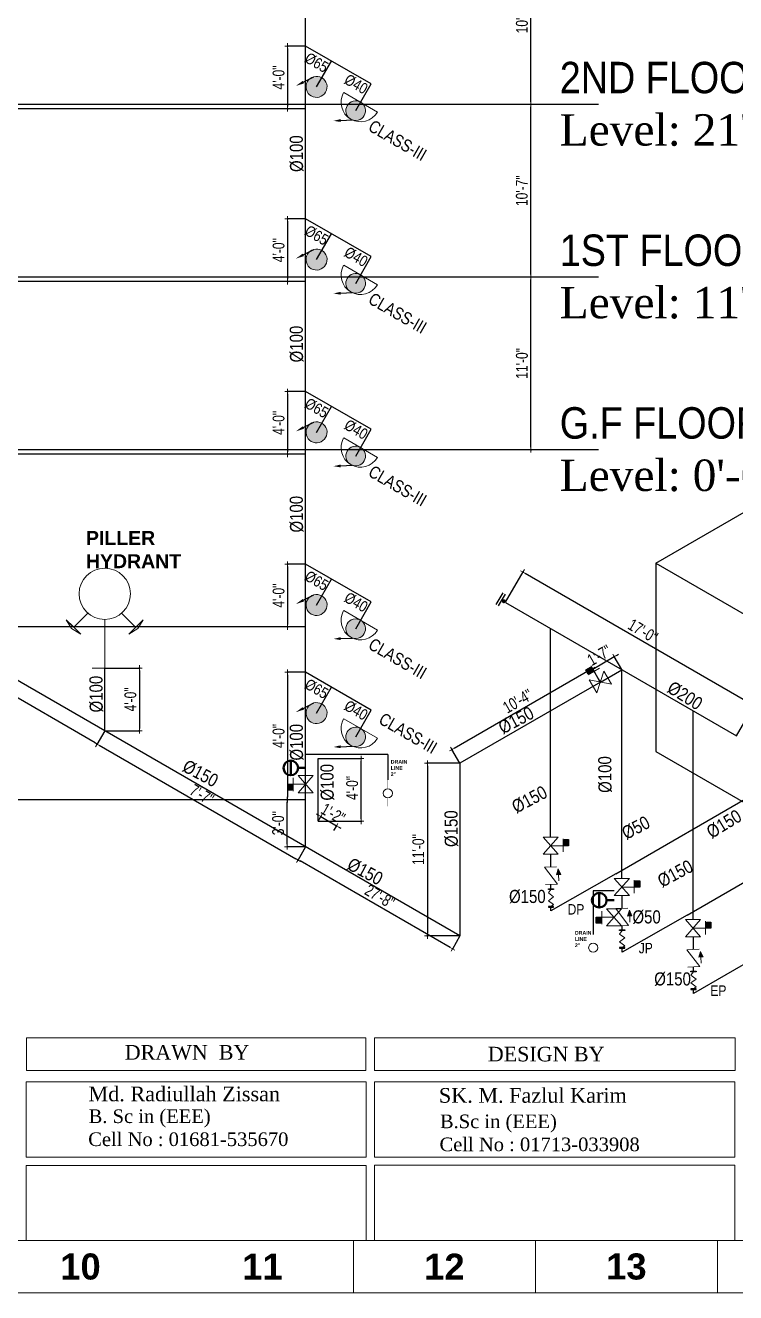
# Model space of a CAD drawing. Header units: inches. Extents: x -98933 to 1585249, y -3352739 to 192771.
# Drawn here: x 45654 to 46198, y 49108 to 50076 of the extents above; entities that cross this region are included whole.
import ezdxf

# ---------------------------------------------------------------- set-up
doc = ezdxf.new("R2010")
doc.units = ezdxf.units.IN
doc.header["$MEASUREMENT"] = 0
doc.header["$PDMODE"] = 35
doc.linetypes.add('CONTINOUS', pattern=[0])
doc.layers.get('0').update_dxf_attribs({"lineweight": 0})
doc.layers.get('Defpoints').update_dxf_attribs({"lineweight": 0})
for name, color, linetype, lineweight in [('DIM', 7, 'Continuous', 0), ('DIM 01', 250, 'Continuous', 9), ('DIMENTION', 56, 'Continuous', 9), ('F-HYDRANT-40', 1, 'Continuous', 9), ('FF-VALVES', 170, 'Continuous', 18), ('FPS- Flexible Joint', 1, 'Continuous', 25), ('FPS- Pillar Hydrant', 1, 'Continuous', 25), ('Hydrant Pipe', 1, 'Continuous', 25), ('Inline', 7, 'Continuous', 0), ('Outline', 7, 'Continuous', 0), ('PIPE', 4, 'Continuous', 0), ('Pipe 100 mm', 1, 'Continuous', 25), ('Pipe 150 mm', 1, 'Continuous', 25), ('pipe line', 1, 'Continuous', 25), ('Scale', 7, 'Continuous', 0), ('Scale_Text', 7, 'Continuous', 0), ('SYMBOL HYDRANT', 251, 'Continuous', 0), ('Text', 7, 'Continuous', 0), ('TEXT_TITLEBOX', 7, 'Continuous', 13), ('Titelblk', 7, 'Continuous', 25), ('TITLE', 7, 'Continuous', 20), ('TXT', 7, 'Continuous', 0)]:
    doc.layers.add(name, color=color, linetype=linetype, lineweight=lineweight)
doc.styles.add('ltcnbt', font='swisscl.ttf')
doc.styles.add('MON-01', font='ARIALN.TTF')
doc.styles.add('SHT-TEXT-1', font='times.ttf', dxfattribs={"height": 12})
doc.styles.get("Standard").update_dxf_attribs({"font": 'arialbd.ttf', "height": 24})
doc.styles.add('TX 5', font='ARIALN.TTF')
doc.styles.add('ZIA', font='ARIALN.TTF', dxfattribs={"width": 1.05, "height": 10})
doc.dimstyles.new('3_16', dxfattribs={"dimscale": 0.75, "dimtxt": 20, "dimasz": 2.5, "dimexe": 0.18, "dimexo": 0.0625, "dimgap": 0.125, "dimtad": 0, "dimdec": 0, "dimzin": 3, "dimdsep": 46, "dimlunit": 4, "dimtxsty": 'ltcnbt', "dimblk": 'D', "dimcen": 3, "dimclrt": 7, "dimadec": 0, "dimazin": 0, "dimtfac": 16, "dimtdec": 0, "dimtix": 1, "dimtmove": 0, "dimatfit": 3, "dimfxl": 1, "dimtvp": 0.75, "dimtolj": 1, "dimtzin": 0, "dimarcsym": 0})

# ---------------------------------------------------------------- blocks, each defined once
blk = doc.blocks.new('A$C65C778A0')
h = blk.add_hatch(color=256)
h.dxf.hatch_style = 1
h.paths.add_polyline_path([(29, 190), (0, 119), (56, 119)])
at = {"ltscale": 2}
for p, q in [((48, 220), (200, 220)), ((200, 220), (48, 0)), ((200, 0), (48, 0))]:
    blk.add_line(p, q, dxfattribs=at)
blk.add_line((29, 42), (29, 119))
blk.add_lwpolyline([(29, 190), (56, 119), (0, 119), (29, 190)])
blk = doc.blocks.new('FPS- Flexible Joint')
at = {"layer": 'FPS- Flexible Joint', "color": 1}
for points in [[(-4344.8, -11808.4), (-4344.8, -11801.7), (-4345.6, -11801.7), (-4345.6, -11808.4)], [(-4323.2, -11808.4), (-4323.2, -11801.7), (-4322.4, -11801.7), (-4322.4, -11808.4)]]:
    blk.add_lwpolyline(points, close=True, dxfattribs=at)
at = {"layer": 'FPS- Flexible Joint', "color": 1, "lineweight": 5}
blk.add_lwpolyline([(-4344.8, -11805), (-4342.3, -11808.4), (-4337.4, -11801.7), (-4332.5, -11808.4), (-4327.6, -11801.7), (-4323.2, -11805)], dxfattribs=at)
blk = doc.blocks.new('A$C47DA282D')
at = {"lineweight": -2}
h = blk.add_hatch(color=5, dxfattribs=at)
h.dxf.hatch_style = 1
h.paths.add_polyline_path([(205, 118), (169, 118), (169, 69), (205, 69)])
at = {"color": 1, "lineweight": 20, "ltscale": 2}
for p, q in [((0, 138), (122, 138)), ((122, 0), (0, 138)), ((0, 0), (122, 138)), ((161, 19), (161, 125)), ((61, 69), (205, 69)), ((122, 0), (0, 0))]:
    blk.add_line(p, q, dxfattribs=at)
at = {"lineweight": -2}
blk.add_lwpolyline([(205, 69), (169, 69), (169, 118), (205, 118)], close=True, dxfattribs=at)
blk = doc.blocks.new('D')
at = {"layer": 'DIM'}
for q in [(-1.125, 0), (0, 1.125), (1.125, 0), (0, -1.125)]:
    blk.add_line((0, 0), q, dxfattribs=at)
at = {"layer": 'DIM', "color": 6, "const_width": 0.375}
blk.add_lwpolyline([(-0.1875, 0, 1), (0.1875, 0, 1)], format="xyb", close=True, dxfattribs=at)
blk = doc.blocks.new('*D309')
at = {"layer": 'Defpoints', "color": 0, "transparency": 16777216}
for p in [(45986.74, 49512.29, 0), (45961.85, 49380.29), (45986.74, 49380.29, 0)]:
    blk.add_point(p, dxfattribs=at)
at = {"layer": 'DIM 01', "color": 0, "lineweight": -2, "transparency": 16777216}
for p, q in [((45986.7, 49512.29), (45961.72, 49512.29)), ((45961.85, 49510.41), (45961.85, 49382.16)), ((45986.7, 49380.29), (45961.72, 49380.29))]:
    blk.add_line(p, q, dxfattribs=at)
at = {"layer": 'DIM 01', "color": 0, "lineweight": -2, "transparency": 16777216, "xscale": 1.875, "yscale": 1.875, "zscale": 1.875}
for p, rotation in [((45961.85, 49512.29), 90), ((45961.85, 49380.29), 270)]:
    blk.add_blockref('D', p, dxfattribs=dict(at, rotation=rotation))
at = {"layer": 'DIM 01', "color": 7, "lineweight": -2, "transparency": 16777216, "insert": (45954.94, 49446.29), "char_height": 9, "attachment_point": 5, "rotation": 90, "style": 'ltcnbt'}
blk.add_mtext('\\A1;11\'-0"', dxfattribs=at)
blk = doc.blocks.new('*D310')
at = {"layer": 'Defpoints', "color": 0, "transparency": 16777216}
for p in [(46021.55, 49635.22, 0), (46211.59, 49556.36), (46198.2, 49533.18, 0)]:
    blk.add_point(p, dxfattribs=at)
at = {"layer": 'DIM 01', "color": 0, "lineweight": -2, "transparency": 16777216}
for p, q in [((46021.58, 49635.26), (46035.01, 49658.52)), ((46036.57, 49657.47), (46209.97, 49557.3)), ((46198.22, 49533.22), (46211.66, 49556.48))]:
    blk.add_line(p, q, dxfattribs=at)
at = {"layer": 'DIM 01', "color": 0, "lineweight": -2, "transparency": 16777216, "xscale": 1.875, "yscale": 1.875, "zscale": 1.875}
for p, rotation in [((46034.95, 49658.4), 149.9858339385911), ((46211.59, 49556.36), 329.985833938591)]:
    blk.add_blockref('D', p, dxfattribs=dict(at, rotation=rotation))
at = {"layer": 'DIM 01', "color": 7, "lineweight": -2, "transparency": 16777216, "insert": (46126.73, 49613.37), "char_height": 9, "attachment_point": 5, "rotation": 329.98583, "style": 'ltcnbt'}
blk.add_mtext('\\A1;17\'-0"', dxfattribs=at)
blk = doc.blocks.new('*D311')
at = {"layer": 'Defpoints', "color": 0, "transparency": 16777216}
for p in [(46088.08, 49584.77), (46094.13, 49574.29, 0), (45986.74, 49512.29, 0)]:
    blk.add_point(p, dxfattribs=at)
at = {"layer": 'DIM 01', "color": 0, "lineweight": -2, "transparency": 16777216}
for p, q in [((45982.31, 49523.71), (46086.45, 49583.83)), ((46094.11, 49574.33), (46088.01, 49584.89)), ((45986.72, 49512.33), (45980.62, 49522.89))]:
    blk.add_line(p, q, dxfattribs=at)
at = {"layer": 'DIM 01', "color": 0, "lineweight": -2, "transparency": 16777216, "xscale": 1.875, "yscale": 1.875, "zscale": 1.875}
for p, rotation in [((46088.08, 49584.77), 30.00000000001355), ((45980.69, 49522.77), 210.0000000000136)]:
    blk.add_blockref('D', p, dxfattribs=dict(at, rotation=rotation))
at = {"layer": 'DIM 01', "color": 7, "lineweight": -2, "transparency": 16777216, "insert": (46030.93, 49559.76), "char_height": 9, "attachment_point": 5, "rotation": 30, "style": 'ltcnbt'}
blk.add_mtext('\\A1;10\'-4"', dxfattribs=at)
blk = doc.blocks.new('*D312')
at = {"layer": 'Defpoints', "color": 0, "transparency": 16777216}
for p in [(46104.82, 49593.73), (46110.57, 49583.78, 0), (46094.13, 49574.29, 0)]:
    blk.add_point(p, dxfattribs=at)
at = {"layer": 'DIM 01', "color": 0, "lineweight": -2, "transparency": 16777216}
for p, q in [((46106.45, 49594.67), (46108.07, 49595.61)), ((46088.38, 49584.24), (46104.82, 49593.73)), ((46110.55, 49583.82), (46104.76, 49593.85)), ((46086.76, 49583.3), (46085.14, 49582.37)), ((46094.11, 49574.33), (46088.32, 49584.36))]:
    blk.add_line(p, q, dxfattribs=at)
at = {"layer": 'DIM 01', "color": 0, "lineweight": -2, "transparency": 16777216, "xscale": 1.875, "yscale": 1.875, "zscale": 1.875}
for p, rotation in [((46104.82, 49593.73), 209.999999999914), ((46088.38, 49584.24), 29.99999999991405)]:
    blk.add_blockref('D', p, dxfattribs=dict(at, rotation=rotation))
at = {"layer": 'DIM 01', "color": 7, "lineweight": -2, "transparency": 16777216, "insert": (46093.23, 49594.83), "char_height": 9, "attachment_point": 5, "rotation": 30, "style": 'ltcnbt'}
blk.add_mtext('\\A1;1\'-7"', dxfattribs=at)
blk = doc.blocks.new('ball.v')
at = {"color": 7, "linetype": 'ByBlock', "lineweight": 13, "const_width": 1}
for points in [[(386990, 646713), (386687, 646713)], [(386990, 646537), (386990, 646888)], [(387146, 646537), (387146, 646995), (387395, 646995)], [(387302, 646537), (387302, 646888)], [(387302, 646713), (387601, 646713)]]:
    blk.add_lwpolyline(points, dxfattribs=at)
at = {"color": 7, "linetype": 'CONTINOUS'}
blk.add_circle((387146, 646713), 156, dxfattribs=at)
blk = doc.blocks.new('sswy')
at = {"color": 1, "lineweight": 50}
for p, q in [((-252715.6, 148513.7), (-252753.9, 148513.7)), ((-252678.3, 148551), (-252678.3, 148476.4))]:
    blk.add_line(p, q, dxfattribs=at)
blk.add_circle((-252678.3, 148513.7), 37.3, dxfattribs=at)
blk = doc.blocks.new('PAGE')
at = {"layer": 'Inline', "color": 252, "lineweight": 15}
blk.add_lwpolyline([(178051640.63, 22656441.11), (178051640.63, 22657235.79), (178050505.36, 22657235.79), (178050505.36, 22656441.11)], close=True, dxfattribs=at)
at = {"layer": 'Outline', "color": 252, "lineweight": 15}
blk.add_line((178050483.42, 22656424.24), (178051662.57, 22656424.24), dxfattribs=at)
at = {"layer": 'Scale', "color": 252, "lineweight": 9}
for p, q in [((178051131.99, 22656424.24), (178051131.99, 22656441.11)), ((178051190.99, 22656424.24), (178051190.99, 22656441.11)), ((178051249.99, 22656424.24), (178051249.99, 22656441.11))]:
    blk.add_line(p, q, dxfattribs=at)
at = {"layer": 'Scale_Text', "color": 252, "lineweight": 13, "char_height": 8.435, "width": 2.5102, "attachment_point": 5}
for s, insert in [('10', (178051043.5, 22656432.67)), ('11', (178051102.49, 22656432.67)), ('12', (178051161.49, 22656432.67)), ('13', (178051220.49, 22656432.67))]:
    blk.add_mtext(s, dxfattribs=dict(at, insert=insert))
blk = doc.blocks.new('Title')
at = {"layer": 'Titelblk', "color": 3, "linetype": 'Continuous', "lineweight": 0, "xscale": 3.014611567961765, "yscale": 3.014611567959946, "zscale": 3.014611567966516}
blk.add_blockref('PAGE', (-536855255.8, -68388224), dxfattribs=at)
blk = doc.blocks.new('*D789')
at = {"layer": 'Defpoints', "color": 0, "transparency": 16777216}
for p in [(45878.3, 49515.92, 0), (45911.27, 49515.92), (45878.3, 49467.92, 0)]:
    blk.add_point(p, dxfattribs=at)
at = {"layer": 'DIM 01', "color": 0, "lineweight": -2, "transparency": 16777216}
for p, q in [((45878.35, 49515.92), (45911.41, 49515.92)), ((45911.27, 49469.8), (45911.27, 49514.05)), ((45878.35, 49467.92), (45911.41, 49467.92))]:
    blk.add_line(p, q, dxfattribs=at)
at = {"layer": 'DIM 01', "color": 0, "lineweight": -2, "transparency": 16777216, "xscale": 1.875, "yscale": 1.875, "zscale": 1.875}
for p, rotation in [((45911.27, 49515.92), 90), ((45911.27, 49467.92), 270)]:
    blk.add_blockref('D', p, dxfattribs=dict(at, rotation=rotation))
at = {"layer": 'DIM 01', "color": 7, "lineweight": -2, "transparency": 16777216, "insert": (45904.36, 49493.36), "char_height": 9, "attachment_point": 5, "rotation": 90, "style": 'ltcnbt'}
blk.add_mtext('\\A1;4\'-0"', dxfattribs=at)
blk = doc.blocks.new('*D790')
at = {"layer": 'Defpoints', "color": 0, "transparency": 16777216}
for p in [(45878.3, 49467.92, 0), (45890.42, 49460.92, 0), (45892.45, 49464.44)]:
    blk.add_point(p, dxfattribs=at)
at = {"layer": 'DIM 01', "color": 0, "lineweight": -2, "transparency": 16777216}
for p, q in [((45878.7, 49472.37), (45877.08, 49473.31)), ((45878.32, 49467.97), (45880.39, 49471.55)), ((45880.33, 49471.44), (45892.45, 49464.44)), ((45890.45, 49460.97), (45892.52, 49464.55)), ((45894.08, 49463.5), (45895.7, 49462.56))]:
    blk.add_line(p, q, dxfattribs=at)
at = {"layer": 'DIM 01', "color": 0, "lineweight": -2, "transparency": 16777216, "xscale": 1.875, "yscale": 1.875, "zscale": 1.875}
for p, rotation in [((45880.33, 49471.44), 329.9999999999972), ((45892.45, 49464.44), 149.9999999999971)]:
    blk.add_blockref('D', p, dxfattribs=dict(at, rotation=rotation))
at = {"layer": 'DIM 01', "color": 7, "lineweight": -2, "transparency": 16777216, "insert": (45889.78, 49473.8), "char_height": 9, "attachment_point": 5, "rotation": 330, "style": 'ltcnbt'}
blk.add_mtext('\\A1;1\'-2"', dxfattribs=at)
blk = doc.blocks.new('*D791')
at = {"layer": 'Defpoints', "color": 0, "transparency": 16777216}
for p in [(45854.68, 49484.42), (45868.77, 49484.42, 0), (45868.77, 49448.42, 0)]:
    blk.add_point(p, dxfattribs=at)
at = {"layer": 'DIM 01', "color": 0, "lineweight": -2, "transparency": 16777216}
for p, q in [((45868.73, 49484.42), (45854.55, 49484.42)), ((45854.68, 49450.3), (45854.68, 49482.55)), ((45868.73, 49448.42), (45854.55, 49448.42))]:
    blk.add_line(p, q, dxfattribs=at)
at = {"layer": 'DIM 01', "color": 0, "lineweight": -2, "transparency": 16777216, "xscale": 1.875, "yscale": 1.875, "zscale": 1.875}
for p, rotation in [((45854.68, 49484.42), 90), ((45854.68, 49448.42), 270)]:
    blk.add_blockref('D', p, dxfattribs=dict(at, rotation=rotation))
at = {"layer": 'DIM 01', "color": 7, "lineweight": -2, "transparency": 16777216, "insert": (45847.76, 49466.42), "char_height": 9, "attachment_point": 5, "rotation": 90, "style": 'ltcnbt'}
blk.add_mtext('\\A1;3\'-0"', dxfattribs=at)
blk = doc.blocks.new('1')
at = {"layer": 'pipe line'}
h = blk.add_hatch(color=256, dxfattribs=at)
edge = h.paths.add_edge_path()
edge.add_ellipse((20904, 9121.3), major_axis=(7.71, 7.71), ratio=1, start_angle=225, end_angle=405, ccw=False)
edge.add_ellipse((20904, 9121.3), major_axis=(7.71, 7.71), ratio=1, start_angle=45, end_angle=225, ccw=False)
at = {"layer": 'Hydrant Pipe', "lineweight": 5}
blk.add_ellipse((20904, 9121.3), major_axis=(-7.71, 7.71), ratio=1, start_param=2.356194490192165, end_param=8.63937979737175, dxfattribs=at)
at = {"layer": 'pipe line'}
blk.add_line((20889.7, 9118.7), (20896.3, 9129), dxfattribs=at)
blk.add_solid([(20888.5, 9119.5), (20884.9, 9111.4), (20890.9, 9117.9)], dxfattribs=at)
blk = doc.blocks.new('2')
h = blk.add_hatch(color=1)
edge = h.paths.add_edge_path()
edge.add_ellipse((20874.5, 9118.5), major_axis=(7.2, 7.2), ratio=1, start_angle=45.0189, end_angle=225.0189, ccw=False)
edge.add_ellipse((20874.5, 9118.5), major_axis=(7.2, 7.2), ratio=1, start_angle=225.0189, end_angle=405.0189, ccw=False)
at = {"color": 1}
blk.add_ellipse((20874.5, 9118.5), major_axis=(-7.2, 7.2), ratio=1, start_param=2.356194490192194, end_param=8.63937979737178, dxfattribs=at)
at = {"layer": 'Hydrant Pipe', "lineweight": 5}
blk.add_line((20884.5, 9138.7), (20884.5, 9098.3), dxfattribs=at)
blk.add_ellipse((20884.5, 9118.5), major_axis=(-14.3, 14.3), ratio=1, start_param=-0.785067, end_param=2.356525, dxfattribs=at)
at = {"layer": 'pipe line'}
blk.add_line((20857.8, 9110.1), (20864.5, 9120.4), dxfattribs=at)
blk.add_solid([(20856.5, 9110.8), (20853.9, 9103.9), (20859.2, 9109.5)], dxfattribs=at)
blk = doc.blocks.new('SS')
at = {"layer": 'PIPE', "lineweight": -2}
for points in [[(-42579.74, 19893.38), (-42579.74, 19904.15)], [(-42563.29, 19893.05), (-42563.29, 19904.15)]]:
    blk.add_lwpolyline(points, dxfattribs=at)
at = {"layer": 'Pipe 150 mm', "lineweight": -2, "ltscale": 100000}
blk.add_line((-42563.29, 19904.15), (-42590.47, 19904.15), dxfattribs=at)
at = {"layer": 'PIPE', "color": 8, "lineweight": -2, "xscale": 0.3465627753612353, "yscale": 0.3465627753757872, "zscale": 0.3465627753702641}
blk.add_blockref('1', (-49824.3, 16732.3), dxfattribs=at)
at = {"layer": 'PIPE', "color": 8, "lineweight": -2, "xscale": -0.3465627753757872, "yscale": 0.3465627753757872, "zscale": 0.3465627753702641, "rotation": 270}
blk.add_blockref('2', (-45723.41, 12658.73), dxfattribs=at)
at = {"layer": 'TXT', "color": 7, "lineweight": -2, "style": 'MON-01'}
for s, height, p in [('%%C65', 3.93, (-42588.35, 19899.06)), ('%%C40', 3.93, (-42572.19, 19899.46)), ('CLASS-III', 4.462, (-42556.23, 19889.11))]:
    blk.add_text(s, height=height, dxfattribs=at).set_placement(p)
blk = doc.blocks.new('*D799')
at = {"layer": 'Defpoints', "color": 0, "transparency": 16777216}
for p in [(45868.77, 50060.42, 0), (45855.01, 50012.42), (45868.77, 50012.42, 0)]:
    blk.add_point(p, dxfattribs=at)
at = {"layer": 'DIM 01', "color": 0, "lineweight": -2, "transparency": 16777216}
for p, q in [((45868.72, 50060.42), (45854.88, 50060.42)), ((45855.01, 50058.55), (45855.01, 50014.3)), ((45868.72, 50012.42), (45854.88, 50012.42))]:
    blk.add_line(p, q, dxfattribs=at)
at = {"layer": 'DIM 01', "color": 0, "lineweight": -2, "transparency": 16777216, "xscale": 1.875, "yscale": 1.875, "zscale": 1.875}
for p, rotation in [((45855.01, 50060.42), 90), ((45855.01, 50012.42), 270)]:
    blk.add_blockref('D', p, dxfattribs=dict(at, rotation=rotation))
at = {"layer": 'DIM 01', "color": 7, "lineweight": -2, "transparency": 16777216, "insert": (45848.1, 50036.42), "char_height": 9, "attachment_point": 5, "rotation": 90, "style": 'ltcnbt'}
blk.add_mtext('\\A1;4\'-0"', dxfattribs=at)
blk = doc.blocks.new('*D800')
at = {"layer": 'Defpoints', "color": 0, "transparency": 16777216}
for p in [(45868.77, 49928.42, 0), (45855.01, 49880.42), (45868.77, 49880.42, 0)]:
    blk.add_point(p, dxfattribs=at)
at = {"layer": 'DIM 01', "color": 0, "lineweight": -2, "transparency": 16777216}
for p, q in [((45868.72, 49928.42), (45854.88, 49928.42)), ((45855.01, 49926.55), (45855.01, 49882.3)), ((45868.72, 49880.42), (45854.88, 49880.42))]:
    blk.add_line(p, q, dxfattribs=at)
at = {"layer": 'DIM 01', "color": 0, "lineweight": -2, "transparency": 16777216, "xscale": 1.875, "yscale": 1.875, "zscale": 1.875}
for p, rotation in [((45855.01, 49928.42), 90), ((45855.01, 49880.42), 270)]:
    blk.add_blockref('D', p, dxfattribs=dict(at, rotation=rotation))
at = {"layer": 'DIM 01', "color": 7, "lineweight": -2, "transparency": 16777216, "insert": (45848.1, 49904.42), "char_height": 9, "attachment_point": 5, "rotation": 90, "style": 'ltcnbt'}
blk.add_mtext('\\A1;4\'-0"', dxfattribs=at)
blk = doc.blocks.new('*D801')
at = {"layer": 'Defpoints', "color": 0, "transparency": 16777216}
for p in [(45868.77, 49796.42, 0), (45855.01, 49748.42), (45868.77, 49748.42, 0)]:
    blk.add_point(p, dxfattribs=at)
at = {"layer": 'DIM 01', "color": 0, "lineweight": -2, "transparency": 16777216}
for p, q in [((45868.73, 49796.42), (45854.88, 49796.42)), ((45855.01, 49794.55), (45855.01, 49750.3)), ((45868.73, 49748.42), (45854.88, 49748.42))]:
    blk.add_line(p, q, dxfattribs=at)
at = {"layer": 'DIM 01', "color": 0, "lineweight": -2, "transparency": 16777216, "xscale": 1.875, "yscale": 1.875, "zscale": 1.875}
for p, rotation in [((45855.01, 49796.42), 90), ((45855.01, 49748.42), 270)]:
    blk.add_blockref('D', p, dxfattribs=dict(at, rotation=rotation))
at = {"layer": 'DIM 01', "color": 7, "lineweight": -2, "transparency": 16777216, "insert": (45848.1, 49772.42), "char_height": 9, "attachment_point": 5, "rotation": 90, "style": 'ltcnbt'}
blk.add_mtext('\\A1;4\'-0"', dxfattribs=at)
blk = doc.blocks.new('*D802')
at = {"layer": 'Defpoints', "color": 0, "transparency": 16777216}
for p in [(45868.77, 49664.42, 0), (45855.01, 49616.42), (45868.77, 49616.42, 0)]:
    blk.add_point(p, dxfattribs=at)
at = {"layer": 'DIM 01', "color": 0, "lineweight": -2, "transparency": 16777216}
for p, q in [((45868.73, 49664.42), (45854.88, 49664.42)), ((45855.01, 49662.55), (45855.01, 49618.3)), ((45868.73, 49616.42), (45854.88, 49616.42))]:
    blk.add_line(p, q, dxfattribs=at)
at = {"layer": 'DIM 01', "color": 0, "lineweight": -2, "transparency": 16777216, "xscale": 1.875, "yscale": 1.875, "zscale": 1.875}
for p, rotation in [((45855.01, 49664.42), 90), ((45855.01, 49616.42), 270)]:
    blk.add_blockref('D', p, dxfattribs=dict(at, rotation=rotation))
at = {"layer": 'DIM 01', "color": 7, "lineweight": -2, "transparency": 16777216, "insert": (45848.1, 49640.42), "char_height": 9, "attachment_point": 5, "rotation": 90, "style": 'ltcnbt'}
blk.add_mtext('\\A1;4\'-0"', dxfattribs=at)
blk = doc.blocks.new('*D805')
at = {"layer": 'Defpoints', "color": 0, "transparency": 16777216}
for p in [(45868.77, 49581.79, 0), (45855.01, 49484.42), (45868.77, 49484.42, 0)]:
    blk.add_point(p, dxfattribs=at)
at = {"layer": 'DIM 01', "color": 0, "lineweight": -2, "transparency": 16777216}
for p, q in [((45868.73, 49581.79), (45854.88, 49581.79)), ((45855.01, 49579.92), (45855.01, 49486.3)), ((45868.73, 49484.42), (45854.88, 49484.42))]:
    blk.add_line(p, q, dxfattribs=at)
at = {"layer": 'DIM 01', "color": 0, "lineweight": -2, "transparency": 16777216, "xscale": 1.875, "yscale": 1.875, "zscale": 1.875}
for p, rotation in [((45855.01, 49581.79), 90), ((45855.01, 49484.42), 270)]:
    blk.add_blockref('D', p, dxfattribs=dict(at, rotation=rotation))
at = {"layer": 'DIM 01', "color": 7, "lineweight": -2, "transparency": 16777216, "insert": (45848.1, 49533.11), "char_height": 9, "attachment_point": 5, "rotation": 90, "style": 'ltcnbt'}
blk.add_mtext('\\A1;4\'-0"', dxfattribs=at)
blk = doc.blocks.new('FPS- Pillar Hydrant')
at = {"layer": 'FPS- Pillar Hydrant', "lineweight": 0}
for p, q in [((-4332.11, -11785.13), (-4334.44, -11787.46)), ((-4332.24, -11785.1), (-4333.39, -11783.95)), ((-4333.39, -11783.95), (-4331.04, -11786.3)), ((-4333.39, -11783.95), (-4331.04, -11786.3)), ((-4331.95, -11784.81), (-4333.39, -11783.95)), ((-4331.04, -11786.3), (-4331.95, -11784.81)), ((-4325.55, -11792.25), (-4325.55, -11788.24)), ((-4333.42, -11790.19), (-4325.55, -11790.19)), ((-4325.55, -11790.19), (-4325.55, -11792.25)), ((-4332.11, -11795.24), (-4334.44, -11792.92)), ((-4333.39, -11796.43), (-4331.04, -11794.08)), ((-4333.39, -11796.43), (-4331.04, -11794.08)), ((-4331.04, -11794.08), (-4331.95, -11795.56)), ((-4332.24, -11795.27), (-4333.39, -11796.43)), ((-4331.95, -11795.56), (-4333.39, -11796.43))]:
    blk.add_line(p, q, dxfattribs=at)
blk.add_circle((-4337.58, -11790.19), 4.16, dxfattribs=at)
blk = doc.blocks.new('*D806')
at = {"layer": 'Defpoints', "color": 0, "transparency": 16777216}
for p in [(45715.18, 49585.05, 0), (45715.18, 49537.05, 0), (45741.7, 49537.05)]:
    blk.add_point(p, dxfattribs=at)
at = {"layer": 'DIM 01', "color": 0, "lineweight": -2, "transparency": 16777216}
for p, q in [((45715.22, 49585.05), (45741.84, 49585.05)), ((45741.7, 49583.18), (45741.7, 49538.93)), ((45715.22, 49537.05), (45741.84, 49537.05))]:
    blk.add_line(p, q, dxfattribs=at)
at = {"layer": 'DIM 01', "color": 0, "lineweight": -2, "transparency": 16777216, "xscale": 1.875, "yscale": 1.875, "zscale": 1.875}
for p, rotation in [((45741.7, 49585.05), 90), ((45741.7, 49537.05), 270)]:
    blk.add_blockref('D', p, dxfattribs=dict(at, rotation=rotation))
at = {"layer": 'DIM 01', "color": 7, "lineweight": -2, "transparency": 16777216, "insert": (45734.79, 49561.05), "char_height": 9, "attachment_point": 5, "rotation": 90, "style": 'ltcnbt'}
blk.add_mtext('\\A1;4\'-0"', dxfattribs=at)
blk = doc.blocks.new('*D816')
at = {"layer": 'Defpoints', "color": 0, "transparency": 16777216}
for p in [(46041.09, 49883.88, 0), (46041.09, 49883.88), (46041.09, 49751.88, 0)]:
    blk.add_point(p, dxfattribs=at)
at = {"layer": 'DIM 01', "color": 0, "lineweight": -2, "transparency": 16777216}
for p, q in [((46041.04, 49883.88), (46040.95, 49883.88)), ((46041.09, 49753.76), (46041.09, 49882.01)), ((46041.04, 49751.88), (46040.95, 49751.88))]:
    blk.add_line(p, q, dxfattribs=at)
at = {"layer": 'DIM 01', "color": 0, "lineweight": -2, "transparency": 16777216, "xscale": 1.875, "yscale": 1.875, "zscale": 1.875}
for p, rotation in [((46041.09, 49883.88), 90), ((46041.09, 49751.88), 270)]:
    blk.add_blockref('D', p, dxfattribs=dict(at, rotation=rotation))
at = {"layer": 'DIM 01', "color": 7, "lineweight": -2, "transparency": 16777216, "insert": (46034.17, 49817.88), "char_height": 9, "attachment_point": 5, "rotation": 90, "style": 'ltcnbt'}
blk.add_mtext('\\A1;11\'-0"', dxfattribs=at)
blk = doc.blocks.new('*D817')
at = {"layer": 'Defpoints', "color": 0, "transparency": 16777216}
for p in [(46041, 50015.88), (46041, 50015.88), (46041.09, 49883.88, 0)]:
    blk.add_point(p, dxfattribs=at)
at = {"layer": 'DIM 01', "color": 0, "lineweight": -2, "transparency": 16777216}
for p, q in [((46040.95, 50015.88), (46040.86, 50015.88)), ((46041, 49885.76), (46041, 50014.01)), ((46041.04, 49883.88), (46040.86, 49883.88))]:
    blk.add_line(p, q, dxfattribs=at)
at = {"layer": 'DIM 01', "color": 0, "lineweight": -2, "transparency": 16777216, "xscale": 1.875, "yscale": 1.875, "zscale": 1.875}
for p, rotation in [((46041, 50015.88), 90), ((46041, 49883.88), 270)]:
    blk.add_blockref('D', p, dxfattribs=dict(at, rotation=rotation))
at = {"layer": 'DIM 01', "color": 7, "lineweight": -2, "transparency": 16777216, "insert": (46034.08, 49949.88), "char_height": 9, "attachment_point": 5, "rotation": 90, "style": 'ltcnbt'}
blk.add_mtext('\\A1;10\'-7"', dxfattribs=at)
blk = doc.blocks.new('*D818')
at = {"layer": 'Defpoints', "color": 0, "transparency": 16777216}
for p in [(46041.09, 50147.88, 0), (46041.09, 50147.88), (46041.09, 50015.88, 0)]:
    blk.add_point(p, dxfattribs=at)
at = {"layer": 'DIM 01', "color": 0, "lineweight": -2, "transparency": 16777216}
for p, q in [((46041.04, 50147.88), (46040.95, 50147.88)), ((46041.09, 50017.76), (46041.09, 50146.01)), ((46041.04, 50015.88), (46040.95, 50015.88))]:
    blk.add_line(p, q, dxfattribs=at)
at = {"layer": 'DIM 01', "color": 0, "lineweight": -2, "transparency": 16777216, "xscale": 1.875, "yscale": 1.875, "zscale": 1.875}
for p, rotation in [((46041.09, 50147.88), 90), ((46041.09, 50015.88), 270)]:
    blk.add_blockref('D', p, dxfattribs=dict(at, rotation=rotation))
at = {"layer": 'DIM 01', "color": 7, "lineweight": -2, "transparency": 16777216, "insert": (46034.17, 50081.88), "char_height": 9, "attachment_point": 5, "rotation": 90, "style": 'ltcnbt'}
blk.add_mtext('\\A1;10\'-0"', dxfattribs=at)
blk = doc.blocks.new('*D824')
at = {"layer": 'Defpoints', "color": 0, "transparency": 16777216}
for p in [(45868.71, 49448.42, 0), (45863, 49438.53), (45986.74, 49380.29, 0)]:
    blk.add_point(p, dxfattribs=at)
at = {"layer": 'DIM 01', "color": 0, "lineweight": -2, "transparency": 16777216}
for p, q in [((45868.69, 49448.38), (45862.93, 49438.41)), ((45979.41, 49371.33), (45864.62, 49437.59)), ((45986.72, 49380.25), (45980.96, 49370.27))]:
    blk.add_line(p, q, dxfattribs=at)
at = {"layer": 'DIM 01', "color": 0, "lineweight": -2, "transparency": 16777216, "xscale": 1.875, "yscale": 1.875, "zscale": 1.875}
for p, rotation in [((45863, 49438.53), 150.0034675183656), ((45981.03, 49370.39), 330.0034675183656)]:
    blk.add_blockref('D', p, dxfattribs=dict(at, rotation=rotation))
at = {"layer": 'DIM 01', "color": 7, "lineweight": -2, "transparency": 16777216, "insert": (45925.47, 49410.45), "char_height": 9, "attachment_point": 5, "rotation": 330.00347, "style": 'ltcnbt'}
blk.add_mtext('\\A1;27\'-8"', dxfattribs=at)
blk = doc.blocks.new('*D825')
at = {"layer": 'Defpoints', "color": 0, "transparency": 16777216}
for p in [(45715.18, 49537.05, 0), (45709.24, 49526.76), (45868.77, 49448.42, 0)]:
    blk.add_point(p, dxfattribs=at)
at = {"layer": 'DIM 01', "color": 0, "lineweight": -2, "transparency": 16777216}
for p, q in [((45715.15, 49537.01), (45709.17, 49526.64)), ((45861.21, 49439.07), (45710.86, 49525.82)), ((45868.75, 49448.38), (45862.77, 49438.01))]:
    blk.add_line(p, q, dxfattribs=at)
at = {"layer": 'DIM 01', "color": 0, "lineweight": -2, "transparency": 16777216, "xscale": 1.875, "yscale": 1.875, "zscale": 1.875}
for p, rotation in [((45709.24, 49526.76), 150.0151451700563), ((45862.83, 49438.13), 330.0151451700563)]:
    blk.add_blockref('D', p, dxfattribs=dict(at, rotation=rotation))
at = {"layer": 'DIM 01', "color": 7, "lineweight": -2, "transparency": 16777216, "insert": (45789.41, 49488.29), "char_height": 9, "attachment_point": 5, "rotation": 330.01515, "style": 'ltcnbt'}
blk.add_mtext('\\A1;7\'-7"', dxfattribs=at)
blk = doc.blocks.new('*D826')
at = {"layer": 'Defpoints', "color": 0, "transparency": 16777216}
for p in [(45405.47, 49715.88, 0), (45399.65, 49705.81), (45715.18, 49537.05, 0)]:
    blk.add_point(p, dxfattribs=at)
at = {"layer": 'DIM 01', "color": 0, "lineweight": -2, "transparency": 16777216}
for p, q in [((45405.45, 49715.84), (45399.59, 49705.69)), ((45707.73, 49527.91), (45401.28, 49704.87)), ((45715.15, 49537.01), (45709.29, 49526.86))]:
    blk.add_line(p, q, dxfattribs=at)
at = {"layer": 'DIM 01', "color": 0, "lineweight": -2, "transparency": 16777216, "xscale": 1.875, "yscale": 1.875, "zscale": 1.875}
for p, rotation in [((45399.65, 49705.81), 149.9962450677195), ((45709.36, 49526.97), 329.9962450677194)]:
    blk.add_blockref('D', p, dxfattribs=dict(at, rotation=rotation))
at = {"layer": 'DIM 01', "color": 7, "lineweight": -2, "transparency": 16777216, "insert": (45557.97, 49622.39), "char_height": 9, "attachment_point": 5, "rotation": 329.99625, "style": 'ltcnbt'}
blk.add_mtext('\\A1;83\'-5"', dxfattribs=at)

msp = doc.modelspace()

# ---------------------------------------------------------------- hatches: boundary and pattern name
at = {"layer": 'Pipe 100 mm', "lineweight": -2, "ltscale": 10}
h = msp.add_hatch(color=1, dxfattribs=at)
h.dxf.hatch_style = 1
edge = h.paths.add_edge_path()
edge.add_arc((46020.31, 49636.1), 1.53, 299.10124, 659.10124, ccw=False)

# ---------------------------------------------------------------- linework, layer by layer
at = {"layer": 'DIM 01', "lineweight": -2}
for p, q in [((45868.78, 50012.42, 0), (44764.09, 50012.42, 0)), ((46092.59, 50015.88, 0), (45405.47, 50015.88, 0)), ((45868.78, 49880.42, 0), (44764.09, 49880.42, 0)), ((46092.59, 49883.88, 0), (45405.47, 49883.88, 0)), ((46092.59, 49751.88, 0), (45405.47, 49751.88, 0)), ((45868.78, 49748.42, 0), (44764.09, 49748.42)), ((45868.77, 49616.42, 0), (44764.09, 49616.42, 0)), ((45868.77, 49484.42, 0), (44764.09, 49484.42, 0))]:
    msp.add_line(p, q, dxfattribs=at)
at = {"layer": 'DIMENTION', "lineweight": -2}
for p, q in [((46136.5, 49665.28, 0), (46507.15, 49879.28, 0)), ((46136.5, 49665.28, 0), (46136.5, 49521.28, 0)), ((46136.5, 49665.28, 0), (46333.95, 49551.28, 0)), ((46136.5, 49521.28, 0), (46333.95, 49407.28, 0))]:
    msp.add_line(p, q, dxfattribs=at)
at = {"layer": 'PIPE', "lineweight": -2, "elevation": 0}
for points in [[(45877.09, 49550.55), (45888.54, 49570.38)], [(45907.03, 49532.44), (45918.84, 49552.89)]]:
    msp.add_lwpolyline(points, dxfattribs=at)
at = {"layer": 'Pipe 100 mm', "lineweight": -2}
for p, q in [((46056.39, 49433), (46056.39, 49442.78)), ((46056.39, 49416.24), (46056.39, 49419.69)), ((46110.83, 49401.4), (46110.83, 49411.18)), ((46056.39, 49399.41), (46056.39, 49402.27)), ((46110.83, 49384.81), (46110.83, 49388.1)), ((46165.27, 49369.97, 0), (46165.27, 49379.75, 0)), ((46110.83, 49367.81), (46110.83, 49370.84)), ((46165.27, 49353.34, 0), (46165.27, 49356.67, 0)), ((46165.27, 49336.38, 0), (46165.27, 49339.37, 0))]:
    msp.add_line(p, q, dxfattribs=at)
at = {"layer": 'Pipe 150 mm', "lineweight": -2}
for p, q in [((45868.77, 49448.42, 0), (45868.77, 50470.42, 0)), ((45882.82, 49440.29, 0), (45119.59, 49880.42, 0)), ((45715.18, 49537.05, 0), (45715.18, 49585.05, 0)), ((46094.13, 49574.29, 0), (46110.57, 49583.78, 0)), ((46094.13, 49574.29, 0), (45986.74, 49512.29, 0)), ((45878.3, 49467.92, 0), (45878.3, 49515.92, 0)), ((45986.74, 49512.29, 0), (45986.74, 49380.29, 0)), ((45986.74, 49380.29, 0), (45882.82, 49440.29, 0))]:
    msp.add_line(p, q, dxfattribs=at)
at = {"layer": 'Pipe 150 mm', "lineweight": -2, "ltscale": 100000}
msp.add_line((45918.84, 49552.89, 0), (45868.77, 49581.79, 0), dxfattribs=at)
at = {"layer": 'pipe line', "lineweight": -2}
for p, q in [((46019.58, 49642.56, 0), (46014.17, 49633.53, 0)), ((46021.34, 49641.51, 0), (46015.93, 49632.47, 0))]:
    msp.add_line(p, q, dxfattribs=at)
at = {"layer": 'pipe line', "lineweight": -2, "ltscale": 0.5}
for p, q in [((46021.55, 49635.22, 0), (46198.2, 49533.18, 0)), ((46056.11, 49455.78, 0), (46056.11, 49615.27, 0)), ((46110.55, 49424.19, 0), (46110.55, 49583.82, 0)), ((46164.99, 49392.76, 0), (46164.99, 49552.37, 0)), ((45931.63, 49518.88, 0), (45868.77, 49518.88, 0)), ((45931.63, 49518.88, 0), (45931.63, 49499.51, 0)), ((46105.98, 49427.78), (46214.43, 49490.39)), ((46160.47, 49396.24), (46268.92, 49458.85)), ((46105.98, 49427.78), (46056.39, 49399.41)), ((46104.69, 49414.66, 0), (46088.67, 49414.66, 0)), ((46088.67, 49414.66, 0), (46088.67, 49381.43, 0)), ((46160.47, 49396.24), (46110.83, 49367.81)), ((46214.86, 49364.75, 0), (46165.27, 49336.38, 0))]:
    msp.add_line(p, q, dxfattribs=at)
at = {"layer": 'TEXT_TITLEBOX'}
for p, q in [((45655.2, 49277.43), (45655.2, 49302.34)), ((45655.2, 49302.34), (45914.75, 49302.34)), ((45914.75, 49302.34), (45914.75, 49277.43)), ((45921.46, 49277.43), (45921.46, 49302.34)), ((45921.46, 49302.34), (46197.13, 49302.34)), ((46197.13, 49302.34), (46197.13, 49277.43)), ((45914.75, 49277.43), (45655.2, 49277.43)), ((46197.13, 49277.43), (45921.46, 49277.43)), ((45655.11, 49211.09), (45655.11, 49268.64)), ((45655.11, 49268.64), (45914.93, 49268.64)), ((45914.93, 49268.64), (45914.93, 49211.09)), ((45921.53, 49211.14), (45921.53, 49268.69)), ((45921.53, 49268.69), (46197.02, 49268.69)), ((46197.02, 49268.69), (46197.02, 49211.14)), ((45914.93, 49211.09), (45655.11, 49211.09)), ((46197.02, 49211.14), (45921.53, 49211.14)), ((45655.11, 49147.36), (45655.11, 49204.91)), ((45655.11, 49204.91), (45914.93, 49204.91)), ((45914.93, 49204.91), (45914.93, 49147.36)), ((45921.53, 49147.4), (45921.53, 49204.95)), ((45921.53, 49204.95), (46197.02, 49204.95)), ((46197.02, 49204.95), (46197.02, 49147.4)), ((45914.93, 49147.36), (45655.11, 49147.36)), ((46197.02, 49147.4), (45921.53, 49147.4))]:
    msp.add_line(p, q, dxfattribs=at)

# ---------------------------------------------------------------- block references
at = {"lineweight": -2, "xscale": 0.1502146920538507, "yscale": 0.1502146920538507, "zscale": 0.1502146920587906, "rotation": 180}
for p in [(7901.42, 71817.63, 0), (8137.34, 71716.52, 0)]:
    msp.add_blockref('sswy', p, dxfattribs=at)
at = {"layer": 'DIM', "lineweight": -3, "xscale": 4.715091585123446, "yscale": 4.715091583988396, "zscale": 4.715091585974162, "rotation": 270}
msp.add_blockref('FPS- Pillar Hydrant', (101306.99, 29189.67, 0), dxfattribs=at)
at = {"layer": 'DIM', "lineweight": -2, "xscale": 0.6030265230801888, "yscale": 0.6030265232548118, "zscale": 0.6030265234990141, "rotation": 90}
for p in [(38937.64, 52022.77), (38992.08, 51991.34), (39046.52, 51959.87, 0)]:
    msp.add_blockref('FPS- Flexible Joint', p, dxfattribs=at)
at = {"layer": 'F-HYDRANT-40', "lineweight": -2, "xscale": -0.06047999996823486, "yscale": 0.06047999998554587, "zscale": 0.0604799999999983, "rotation": 2.52122077152527}
for p in [(46064.18, 49420.04, 0), (46118.62, 49388.44, 0), (46173.06, 49357.01, 0)]:
    msp.add_blockref('A$C65C778A0', p, dxfattribs=at)
at = {"layer": 'FF-VALVES', "lineweight": -2, "zscale": 0.0949106511442963}
for p, xscale, yscale, rotation in [((46102.71, 49572.64, 0), 0.09491065071030824, 0.09491065118345432, 120.6468054028749), ((45874.51, 49502.86, 0), 0.0949106506886892, 0.09491065121255815, 180), ((46110.43, 49401.11), 0.0949106506886892, 0.09491065121255815, 180)]:
    msp.add_blockref('A$C47DA282D', p, dxfattribs=dict(at, xscale=xscale, yscale=yscale, rotation=rotation))
at = {"layer": 'FF-VALVES', "lineweight": -2, "xscale": 0.0949106506886892, "yscale": 0.09491065118345432, "zscale": 0.0949106511442963}
for p in [(46050.32, 49442.71, 0), (46104.76, 49411.12, 0), (46159.2, 49379.69, 0)]:
    msp.add_blockref('A$C47DA282D', p, dxfattribs=at)
at = {"layer": 'PIPE', "color": 8, "lineweight": -2, "yscale": 0.7369957973228338, "zscale": 0.7369957973098616}
for name, p, xscale, rotation in [('1', (29173.78, 51431.94, 0), 0.7369957972964372, 330.0000000005502), ('2', (32394.9, 39569.3, 0), -0.7369957973226166, 240.0000000004189)]:
    msp.add_blockref(name, p, dxfattribs=dict(at, xscale=xscale, rotation=rotation))
at = {"layer": 'Pipe 150 mm', "xscale": 2.12658672449988, "yscale": 2.126586724509252, "zscale": 2.126586724491467, "rotation": 330.0000000003069}
for p in [(103142.76, -31882.78, 0), (103142.76, -32014.78, 0), (103142.76, -32146.78, 0), (103142.76, -32278.78, 0)]:
    msp.add_blockref('SS', p, dxfattribs=at)
at = {"layer": 'SYMBOL HYDRANT', "color": 0, "lineweight": 0, "xscale": -0.02220112050417811, "yscale": 0.02220112047507428, "zscale": 0.02220112051298021, "rotation": 90}
for p in [(60289.37, 58084.38, 0), (60446.41, 57966.31, 0)]:
    msp.add_blockref('ball.v', p, dxfattribs=at)
at = {"layer": 'TITLE', "xscale": 0.7823455410753013, "yscale": 0.7823455410753013, "zscale": 0.7823455346014935}
msp.add_blockref('Title', (124338.27, 117879.99), dxfattribs=at)

# ---------------------------------------------------------------- texts
at = {"lineweight": -2, "attachment_point": 1}
for s, insert, char_height, width in [('PILLER HYDRANT', (45700.76, 49689.79, 0), 10.6598, 39.7693), ("DRAIN LINE 2''", (45933.85, 49514.83, 0), 2.8599, 10.6697), ("DRAIN LINE 2''", (46074.68, 49384.1, 0), 2.8599, 10.6697)]:
    msp.add_mtext(s, dxfattribs=dict(at, insert=insert, char_height=char_height, width=width))
at = {"layer": 'Text', "color": 7, "lineweight": -3, "ltscale": 10, "char_height": 24, "attachment_point": 1, "style": 'ZIA'}
for s, insert, width in [('2ND FLOOR\\P{\\fTimes New Roman|b0|i0|c0|p18;\\W1;\\C0;Level: 21\'-7"}', (46063.09, 50048.38), 198.2815), ('1ST FLOOR\\P{\\fTimes New Roman|b0|i0|c0|p18;\\W1;\\C0;Level: 11\'-0"}', (46063.09, 49916.38), 198.2815), ('G.F FLOOR\\P{\\fTimes New Roman|b0|i0|c0|p18;\\W1;\\C0;Level: 0\'-0"}', (46063.09, 49784.38), 175.6832)]:
    msp.add_mtext(s, dxfattribs=dict(at, insert=insert, width=width))
at = {"layer": 'Text', "lineweight": -2, "char_height": 10, "attachment_point": 1, "style": 'TX 5'}
for s, insert, rotation in [('\\pt40;Ø100', (45856.82, 49964.12, 0), 90.54698), ('\\pt40;Ø100', (45856.82, 49818.59, 0), 90.54698), ('\\pt40;Ø100', (45856.82, 49688.55, 0), 90.54698), ('\\pt40;Ø100', (45703.64, 49551.04, 0), 90.54698), ('\\pt40;Ø200', (46149.7, 49575.72), 327.93427), ('\\pt40;Ø150', (46014.92, 49543.09, 0), 27.96423), ('\\pt40;Ø100', (45856.82, 49514.26, 0), 90.54698), ('\\pt40;Ø150', (45778.36, 49515.56, 0), 332.06162), ('\\pt40;Ø100', (45880.29, 49483.65, 0), 90.54698), ('\\pt40;Ø100', (46092.74, 49489.59), 90.54698), ('\\pt40;Ø150', (46025.16, 49482.5), 27.96423), ('\\pt40;Ø150', (45975.16, 49448.19, 0), 90.54698), ('\\pt40;Ø50', (46109.29, 49462.39), 27.96423), ('\\pt40;Ø150', (46174.06, 49462.93), 31.33807), ('\\pt40;Ø150', (45904.28, 49440.63, 0), 332.06162), ('\\pt40;Ø150', (46136.62, 49425.87), 27.96423)]:
    msp.add_mtext_dynamic_manual_height_columns(s, width=23.5678, gutter_width=25, heights=[0], dxfattribs=dict(at, insert=insert, rotation=rotation))
at = {"layer": 'Text', "lineweight": -2, "attachment_point": 1, "style": 'TX 5'}
for s, width, insert, char_height in [('\\pt40;Ø150', 23.5678, (46024.3, 49415.45), 10), ('\\pt32;DP', 11.773, (46069.14, 49404.6, 0), 8), ('\\pt40;Ø50', 23.5678, (46118.68, 49399.84), 10), ('\\pt32;JP', 11.773, (46123.5, 49374.98, 0), 8), ('\\pt40;Ø150', 23.5678, (46135.33, 49352.43, 0), 10), ('\\pt32;EP', 11.773, (46178.28, 49342.48, 0), 8)]:
    msp.add_mtext_dynamic_manual_height_columns(s, width=width, gutter_width=25, heights=[0], dxfattribs=dict(at, insert=insert, char_height=char_height))
at = {"layer": 'TEXT_TITLEBOX', "lineweight": 25, "style": 'SHT-TEXT-1'}
for s, height, p in [('DRAWN  BY', 11.135, (45730.44, 49285.74)), ('DESIGN BY', 11.135, (46008.09, 49284.39)), ('Md. Radiullah Zissan', 11.2271, (45702.73, 49253.91)), ('SK. M. Fazlul Karim', 11.2271, (45970.68, 49252.78)), ('B. Sc in (EEE)', 10.3955, (45702.82, 49237.28)), ('B.Sc in (EEE)', 10.3955, (45971.46, 49233.35)), ('Cell No : 01681-535670', 10.3955, (45702.52, 49219.69)), ('Cell No : 01713-033908', 10.3955, (45971.16, 49215.76))]:
    msp.add_text(s, height=height, dxfattribs=at).set_placement(p)
at = {"layer": 'TXT', "color": 7, "lineweight": -2, "style": 'MON-01'}
for s, height, p in [('%%C65', 8.358, (45867.28, 49570.17, 0)), ('%%C40', 8.358, (45897.45, 49553.72, 0)), ('CLASS-III', 9.489, (45923.83, 49543.18, 0))]:
    msp.add_text(s, height=height, rotation=330, dxfattribs=at).set_placement(p)

# ---------------------------------------------------------------- dimensions: what is measured, and where the dimension line sits
at = {"layer": 'DIM 01', "lineweight": -2}
for base, p1, p2, text, picture, middle in [((46041.09, 50147.88, 0), (46041.09, 50015.88), (46041.09, 50147.88), '10\'-0"', '*D818', (46034.17, 50081.88, 0)), ((46041, 50015.88, 0), (46041.09, 49883.88), (46041, 50015.88, 0), '10\'-7"', '*D817', (46034.08, 49949.88, 0)), ((45855.01, 49484.42, 0), (45868.77, 49581.79, 0), (45868.77, 49484.42, 0), '4\'-0"', '*D805', (45848.1, 49533.11, 0))]:
    dim = msp.add_linear_dim(base=base, p1=p1, p2=p2, angle=90, text=text, dimstyle='3_16', override={"dimtxt": 12, "dimtmove": 1}, dxfattribs=at)
    dim.commit()
    dim.dimension.update_dxf_attribs({"geometry": picture, "text_midpoint": middle})
for base, p1, p2, picture, middle in [((45855.01, 50012.42, 0), (45868.77, 50060.42, 0), (45868.77, 50012.42, 0), '*D799', (45848.1, 50036.42, 0)), ((45855.01, 49880.42, 0), (45868.77, 49928.42, 0), (45868.77, 49880.42, 0), '*D800', (45848.1, 49904.42, 0)), ((46041.09, 49883.88, 0), (46041.09, 49751.88), (46041.09, 49883.88), '*D816', (46034.17, 49817.88, 0)), ((45855.01, 49748.42, 0), (45868.77, 49796.42, 0), (45868.77, 49748.42, 0), '*D801', (45848.1, 49772.42, 0)), ((45855.01, 49616.42, 0), (45868.77, 49664.42, 0), (45868.77, 49616.42, 0), '*D802', (45848.1, 49640.42, 0)), ((45961.85, 49380.29, 0), (45986.74, 49512.29, 0), (45986.74, 49380.29, 0), '*D309', (45954.94, 49446.29, 0)), ((45854.68, 49484.42, 0), (45868.77, 49448.42, 0), (45868.77, 49484.42, 0), '*D791', (45847.76, 49466.42, 0))]:
    dim = msp.add_linear_dim(base=base, p1=p1, p2=p2, angle=90, dimstyle='3_16', override={"dimtxt": 12, "dimtmove": 1}, dxfattribs=at)
    dim.commit()
    dim.dimension.update_dxf_attribs({"geometry": picture, "text_midpoint": middle})
for p1, p2, distance, text, picture, middle in [((45715.18, 49537.05, 0), (45405.47, 49715.88, 0), 11.64, '83\'-5"', '*D826', (45557.97, 49622.39)), ((45868.77, 49448.42, 0), (45715.18, 49537.05, 0), 11.89, '7\'-7"', '*D825', (45789.41, 49488.29)), ((45986.74, 49380.29, 0), (45868.71, 49448.42, 0), 11.43, '27\'-8"', '*D824', (45925.47, 49410.45))]:
    dim = msp.add_aligned_dim(p1=p1, p2=p2, distance=distance, text=text, dimstyle='3_16', override={"dimtxt": 12, "dimtmove": 1}, dxfattribs=at)
    dim.commit()
    dim.dimension.update_dxf_attribs({"geometry": picture, "text_midpoint": middle})
for p1, p2, distance, picture, middle in [((46021.55, 49635.22, 0), (46198.2, 49533.18, 0), 26.77, '*D310', (46126.73, 49613.37)), ((46094.13, 49574.29, 0), (46110.57, 49583.78, 0), 11.5, '*D312', (46093.23, 49594.83, 0)), ((45715.18, 49585.05, 0), (45715.18, 49537.05, 0), 26.53, '*D806', (45734.79, 49561.05, 0)), ((45986.74, 49512.29, 0), (46094.13, 49574.29, 0), 12.11, '*D311', (46030.93, 49559.76, 0)), ((45878.3, 49467.92, 0), (45890.42, 49460.92, 0), 4.05, '*D790', (45889.78, 49473.8, 0))]:
    dim = msp.add_aligned_dim(p1=p1, p2=p2, distance=distance, dimstyle='3_16', override={"dimtxt": 12, "dimtmove": 1}, dxfattribs=at)
    dim.commit()
    dim.dimension.update_dxf_attribs({"geometry": picture, "text_midpoint": middle})
dim = msp.add_linear_dim(base=(45911.27, 49515.92, 0), p1=(45878.3, 49467.92, 0), p2=(45878.3, 49515.92, 0), angle=90, dimstyle='3_16', override={"dimtxt": 12, "dimtmove": 1}, dxfattribs=at)
dim.commit()
dim.dimension.update_dxf_attribs({"geometry": '*D789', "text_midpoint": (45911.27, 49493.36, 0), "dimtype": 161})

doc.saveas('drawing.dxf')
